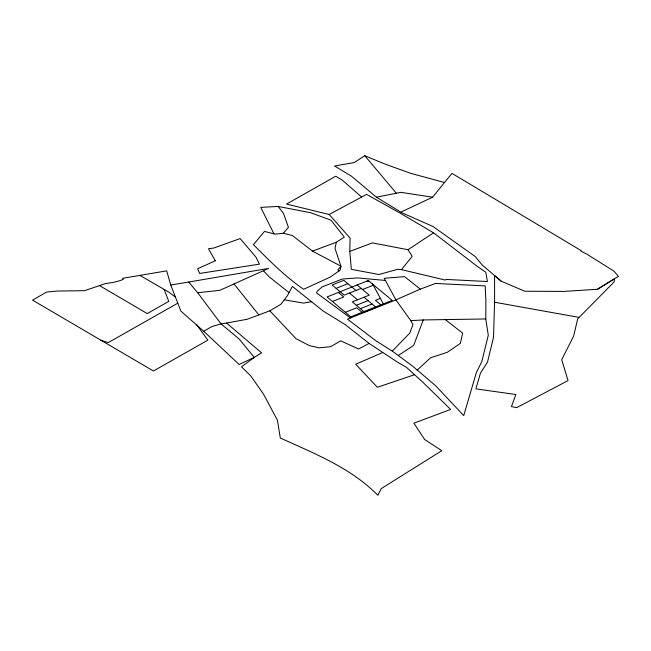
<?xml version="1.0" encoding="UTF-8"?>
<svg xmlns="http://www.w3.org/2000/svg" width="651" height="651" viewBox="0 0 651 651"><rect width="100%" height="100%" fill="white"/><g stroke="black" fill="none" stroke-linecap="round" stroke-linejoin="round"><path stroke-width="0.98" d="M485.768 318.966L485.898 300.892L485.215 285.903L435.552 283.454L420.277 289.134L395.914 299.883L347.479 319.145L376.001 340.864L392.293 351.101L412.254 365.829L435.576 385.693L463.732 415.598L476.353 372.575L481.821 361.565L488.291 335.241L485.768 318.966L423.256 319.942L410.789 320.658L395.914 299.883L384.228 278.294L404.564 276.642L420.277 289.134M329.186 214.488L366.611 194.38L399.869 212.991L433.566 232.822L477.631 266.633L485.784 272.273L487.444 281.525L446.423 279.45L445.072 280.011L401.439 269.636L397.525 269.302L379.012 274.527L351.337 269.319L349.766 251.408L350.124 238.193L329.186 214.488L286.53 204.064L335.745 176.226L342.434 180.254L361.655 197.05M501.237 281.24L494.573 275.544L494.589 302.235L493.531 337.242L487.526 362.046L480.454 373.113L475.889 388.867L515.885 394.53L511.45 406.59L516.699 407.648L568.038 380.575L561.715 359.669L573.629 336.111L577.689 318.86L614.145 281.924L614.511 278.758L597.463 289.272L563.62 291.436L524.869 291.233L501.237 281.24L482.033 264.827L475.279 256.567L432.899 226.434L401.919 212.779L376.441 197.22L351.361 176.128L334.516 165.989L354.185 162.579L364.788 155.735L385.726 164.329L410.553 173.28L444.503 182.516L451.981 173.386L581.164 250.619L580.944 251.188L586.518 253.939L613.934 271.142L618.45 276.35L597.463 289.272M273.949 233.839L260.725 207.368L278.18 206.44L310.779 212.771L330.968 220.209L344.33 237.094L336.347 242.221L335.013 248.397L340.953 266.21L340.082 270.198L330.212 277.106L303.626 289.272C285.171 276.577 269.205 260.498 253.442 244.638L264.477 231.422L275.096 234.14L283.34 233.27L292.413 235.532L312.447 251.115L340.953 266.21L337.788 270.019L339.187 270.824M423.256 319.942L413.702 345.372L398.396 355.413M401.13 212.014L432.598 197.204L444.503 182.516M401.439 269.636L412.229 256.315L407.99 249.732L372.462 242.88L349.766 251.408M283.34 233.27L288.442 227.37L283.51 213.349L278.18 206.44M392.293 351.101L409.78 333.109L412.954 324.678L410.789 320.658M417.193 370.118L430.596 357.773L447.367 352.289L460.347 343.386L462.658 333.117L445.113 319.478M407.99 249.732L433.566 232.822M226.572 323.042L247.234 319.25L269.848 310.82L280.874 304.277L287.555 295.464L292.397 286.432L323.335 311.145L345.176 324.589L369.068 343.411L397.59 362.208L406.615 367.481L422.922 382.332L450.647 409.43L413.906 423.174L424.607 439.441L441.777 450.687L381.307 488.575L377.824 495.265C351.035 467.988 314.539 453.527 280.304 438.009L277.407 420.147L263.525 394.14L250.7 375.83L241.488 366.814L254.281 357.415L261.58 352.842L226.572 323.042L221.063 323.905L212.006 326.501L203.714 331.253L180.84 311.072L170.749 285.024L166.689 270.865L122.64 278.319L123.34 279.344L122.567 279.67A42.559 24.567 0 0 1 112.297 282.575L105.592 283.527L84.532 290.688L56.824 291.07L46.685 292.03L32.55 300.144L153.449 371.005L207.815 340.164L196.789 324.816M177.78 303.171L108.229 342.621L100.807 340.245M369.068 343.411L358.546 349.017L340.782 340.839L330.578 346.682L318.982 347.846L309.298 345.567L296.14 338.789L269.848 310.82M188.774 282.029L268.505 268.424L219.778 290.338L197.676 292.73L188.774 282.029L170.749 285.024M382.747 352.525L355.698 364.21L377.385 387.28L414.459 374.732M336.152 288.36L347.87 283.698M361.191 288.377L344.224 295.131L332.116 284.975L343.834 280.321L355.942 290.468M332.441 301.478L343.785 296.962L338.382 292.437M362.542 289.508L373.283 285.236M356.325 305.278L368.051 300.616M345.347 312.301L356.699 307.793L362.102 312.325M380.396 298.37L375.456 300.339L380.859 304.871M360.361 308.664L372.087 304.001M312.447 251.115L336.347 242.221M376.441 197.22L400.813 192.322L432.598 197.204M311.723 301.698L303.512 303.081L284.267 299.818M366.318 281.33L369.63 281.427M385.392 280.451L357.708 277.92L342.288 279.019L322.05 286.912L317.045 291.485L316.638 292.983L350.458 317.948M578.845 317.354L494.589 302.235M139.924 275.397L168.796 292.112L175.42 297.084M99.408 285.529L147.248 313.579L168.772 301.372L164.125 289.37M289.077 292.625L269.311 276.944L263.362 270.735M357.13 284.975L369.263 295.147L352.297 301.893L364.397 312.041L376.115 307.386L364.015 297.23M349.473 293.04L357.545 299.81M203.714 331.253L239.08 364.446L254.281 357.415L239.063 338.927L221.063 323.905L197.676 292.73M364.788 155.735L396.369 193.241M233.945 283.901L258.878 314.913M372.543 283.869L383.374 303.871M215.278 260.799L197.635 268.733L199.637 273.453L259.456 264.143L255.941 257.112L240.138 238.559L213.797 248.047L208.483 248.739L215.278 260.799M368.254 280.557L327.03 296.946L350.759 316.834L392.211 300.355L368.254 280.557"/></g></svg>
